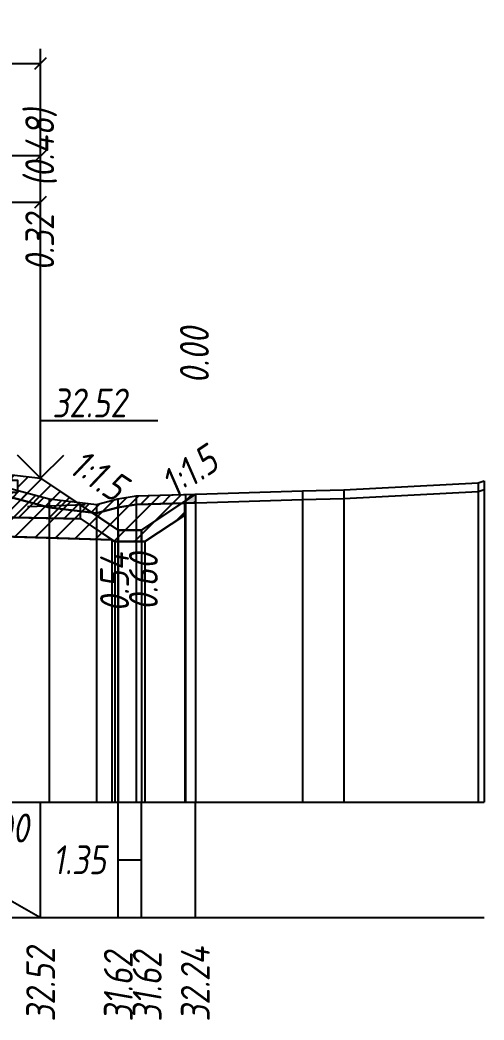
# Model space of a CAD drawing. Extents: x -717 to 1451, y -133302 to 233.
# Drawn here: x 275.1 to 315.3, y -109884.9 to -109798.3 of the extents above; entities that cross this region are included whole.
import ezdxf
from ezdxf.enums import TextEntityAlignment as Align

# ---------------------------------------------------------------- set-up
doc = ezdxf.new("R2010")
doc.units = 0
doc.linetypes.add('штриховая', pattern=[0.75, 0.5, -0.25])
for name, color, linetype in [('Интерполированный поперечник', 2, 'Continuous'), ('Код_514', 1, 'Continuous'), ('Контур_0', 7, 'Continuous'), ('Контур_2660', 7, 'Continuous'), ('Контур_2665', 7, 'Continuous'), ('Контур_508', 7, 'Continuous'), ('Контур_512', 7, 'Continuous'), ('Контур_513', 7, 'Continuous'), ('Красный поперечник', 1, 'Continuous'), ('Объём_2650', 7, 'Continuous'), ('Объём_2660', 7, 'Continuous'), ('Объём_2661', 7, 'Continuous'), ('Объём_2662', 7, 'Continuous'), ('Объём_2663', 7, 'Continuous'), ('Объём_2664', 7, 'Continuous'), ('Объём_2665', 7, 'Continuous'), ('Объём_2666', 7, 'Continuous'), ('Объём_2667', 7, 'Continuous'), ('Объём_2668', 7, 'Continuous'), ('Объём_2669', 7, 'Continuous'), ('Объём_2675', 7, 'Continuous'), ('Откосы', 7, 'Continuous'), ('Отметки покрытия', 7, 'Continuous'), ('Рабочие отметки', 7, 'Continuous'), ('Рабочие отметки доп.', 7, 'Continuous'), ('Таблица', 7, 'Continuous'), ('Уклоны проезжей части', 7, 'Continuous'), ('Черный поперечник', 3, 'Continuous')]:
    doc.layers.add(name, color=color, linetype=linetype)
for name, color, linetype, true_color in [('Контур_2540', 2, 'Continuous', 0xffff00), ('Контур_2562', 3, 'Continuous', 0x00ff00), ('Контур_2570', 7, 'Continuous', 0x80ff00), ('Контур_2583', 3, 'Continuous', 0x00ff00), ('Контур_2584', 3, 'Continuous', 0x00ff00), ('Контур_2736', 4, 'Continuous', 0x00ffff), ('Контур_2737', 4, 'Continuous', 0x00ffff), ('Контур_2738', 4, 'Continuous', 0x00ffff), ('Контур_2739', 4, 'Continuous', 0x00ffff), ('Контур_2741', 4, 'Continuous', 0x00ffff), ('Контур_2742', 4, 'Continuous', 0x00ffff), ('Контур_2743', 4, 'Continuous', 0x00ffff), ('Контур_2744', 7, 'Continuous', 0xa4ffff), ('Контур_2745', 7, 'Continuous', 0xa4ffff), ('Контур_2747', 4, 'Continuous', 0x00ffff), ('Контур_2748', 4, 'Continuous', 0x00ffff), ('Контур_2749', 4, 'Continuous', 0x00ffff), ('Контур_2750', 4, 'Continuous', 0x00ffff), ('Контур_2751', 4, 'Continuous', 0x00ffff), ('Контур_2752', 4, 'Continuous', 0x00ffff), ('Контур_402', 7, 'Continuous', 0xff6464), ('Контур_703', 4, 'Continuous', 0x00ffff), ('Контур_705', 4, 'Continuous', 0x00ffff), ('Контур_707', 4, 'Continuous', 0x00ffff), ('Контур_720', 131, 'Continuous', 0xaaffff), ('Объём_2540', 2, 'Continuous', 0xffff00), ('Объём_2562', 3, 'Continuous', 0x00ff00), ('Объём_2563', 7, 'Continuous', 0xff8000), ('Объём_2570', 7, 'Continuous', 0x80ff00), ('Объём_2583', 3, 'Continuous', 0x00ff00), ('Объём_2584', 3, 'Continuous', 0x00ff00), ('Объём_2594', 3, 'Continuous', 0x00ff00), ('Объём_2598', 3, 'Continuous', 0x00ff00), ('Объём_2600', 7, 'Continuous', 0x808000), ('Объём_2746', 2, 'Continuous', 0xffff00)]:
    doc.layers.add(name, color=color, linetype=linetype, true_color=true_color)
doc.styles.get("Standard").update_dxf_attribs({"font": 'txt', "height": 2.5})
doc.styles.add('М', font='romand.shx', dxfattribs={"width": 0.8, "oblique": 10, "height": 2.5})
doc.dimstyles.new('ISO-25', dxfattribs={"dimtxt": 2.5, "dimasz": 2.5, "dimexe": 1.25, "dimexo": 0.625, "dimtad": 1, "dimtxsty": 'Standard', "dimcen": 2.5, "dimadec": 0, "dimazin": 0, "dimtfac": 1, "dimtmove": 0, "dimatfit": 3, "dimfxl": 1, "dimarcsym": 0})

# ---------------------------------------------------------------- blocks, each defined once
blk = doc.blocks.new('_Oblique')
at = {"color": 0, "linetype": 'ByBlock', "lineweight": -2}
blk.add_line((-0.5, -0.5), (0.5, 0.5), dxfattribs=at)
blk = doc.blocks.new('*D3575')
at = {"color": 0, "lineweight": -2, "transparency": 16777216}
for p, q in [((259.378, -109837.47), (259.378, -109812.83)), ((276.878, -109837.42), (276.878, -109812.83)), ((259.378, -109814.08), (276.878, -109814.08))]:
    blk.add_line(p, q, dxfattribs=at)
at = {"layer": 'Defpoints', "color": 0, "transparency": 16777216}
for p in [(276.878, -109814.08), (259.378, -109838.095), (276.878, -109838.045)]:
    blk.add_point(p, dxfattribs=at)
at = {"color": 0, "lineweight": -2, "transparency": 16777216, "rotation": 180}
blk.add_blockref('_Oblique', (259.378, -109814.08), dxfattribs=at)
at = {"color": 0, "lineweight": -2, "transparency": 16777216}
blk.add_blockref('_Oblique', (276.878, -109814.08), dxfattribs=at)
at = {"color": 0, "transparency": 16777216, "insert": (268.128, -109811.967), "char_height": 2.5, "width": 9.58333, "attachment_point": 5, "style": 'М'}
blk.add_mtext('3,50', dxfattribs=at)
blk = doc.blocks.new('*D3580')
at = {"color": 0, "lineweight": -2, "transparency": 16777216}
for p, q in [((256.878, -109837.42), (256.878, -109808.83)), ((276.878, -109838.17), (276.878, -109808.83)), ((276.878, -109810.08), (256.878, -109810.08))]:
    blk.add_line(p, q, dxfattribs=at)
at = {"layer": 'Defpoints', "color": 0, "transparency": 16777216}
for p in [(256.878, -109810.08), (256.878, -109838.045), (276.878, -109838.795)]:
    blk.add_point(p, dxfattribs=at)
at = {"color": 0, "lineweight": -2, "transparency": 16777216, "rotation": 180}
blk.add_blockref('_Oblique', (256.878, -109810.08), dxfattribs=at)
at = {"color": 0, "lineweight": -2, "transparency": 16777216}
blk.add_blockref('_Oblique', (276.878, -109810.08), dxfattribs=at)
at = {"color": 0, "transparency": 16777216, "insert": (266.878, -109807.967), "char_height": 2.5, "width": 9.16667, "attachment_point": 5, "style": 'М'}
blk.add_mtext('4,00', dxfattribs=at)
blk = doc.blocks.new('*D3582')
at = {"color": 0, "lineweight": -2, "transparency": 16777216}
for p, q in [((112.878, -109838.37), (112.878, -109800.83)), ((276.878, -109838.17), (276.878, -109800.83)), ((112.878, -109802.08), (276.878, -109802.08))]:
    blk.add_line(p, q, dxfattribs=at)
at = {"layer": 'Defpoints', "color": 0, "transparency": 16777216}
for p in [(276.878, -109802.08), (276.878, -109838.795), (112.878, -109838.995)]:
    blk.add_point(p, dxfattribs=at)
at = {"color": 0, "lineweight": -2, "transparency": 16777216, "rotation": 180}
blk.add_blockref('_Oblique', (112.878, -109802.08), dxfattribs=at)
at = {"color": 0, "lineweight": -2, "transparency": 16777216}
blk.add_blockref('_Oblique', (276.878, -109802.08), dxfattribs=at)
at = {"color": 0, "transparency": 16777216, "insert": (194.878, -109799.967), "char_height": 2.5, "width": 12.08333, "attachment_point": 5, "style": 'М'}
blk.add_mtext('32,80', dxfattribs=at)

msp = doc.modelspace()

# ---------------------------------------------------------------- hatches: boundary and pattern name
at = {"layer": 'Объём_2563'}
h = msp.add_hatch(dxfattribs=at)
h.set_pattern_fill('ANSI31', color=256, scale=0.3)
h.paths.add_polyline_path([(137.959, -109841.481), (111.957, -109842.001), (112.878, -109838.932), (140.378, -109838.382), (140.378, -109840.532), (138.878, -109840.562)])
h.paths.add_polyline_path([(280.314, -109841.475), (280.354, -109841.502), (261.796, -109841.131), (260.878, -109840.212), (259.378, -109840.182), (259.378, -109840.032), (260.776, -109840.034), (260.777, -109839.034), (260.277, -109839.033), (260.277, -109838.219), (263.099, -109838.346), (263.099, -109838.967), (264.499, -109838.967), (264.499, -109838.427), (273.494, -109838.606), (273.494, -109839.173), (274.894, -109839.173), (274.894, -109838.173), (274.394, -109838.173), (274.394, -109837.673), (276.878, -109837.982), (280.314, -109840.274)])
at = {"layer": 'Объём_2570'}
h = msp.add_hatch(dxfattribs=at)
h.set_pattern_fill('ANSI31', color=256, scale=0.2)
h.paths.add_polyline_path([(146.419, -109839.899), (142.582, -109840.456), (137.613, -109841.856), (136.882, -109842.225), (135.085, -109844.452), (133.35, -109846.367), (129.853, -109844.125), (127.199, -109842.249), (111.459, -109834.69), (105, -109834.225), (105, -109833.475), (111.459, -109833.94), (127.199, -109841.499), (129.853, -109843.375), (133.35, -109845.617), (135.085, -109843.702), (136.882, -109841.475), (137.613, -109841.106), (142.582, -109839.706), (146.419, -109839.149)])
h.paths.add_polyline_path([(290.278, -109840.106), (285.142, -109840.246), (283.57, -109840.502), (281.711, -109840.996), (277.604, -109840.51), (273.964, -109839.534), (273.964, -109838.784), (277.604, -109839.76), (281.711, -109840.246), (283.57, -109839.752), (285.142, -109839.496), (290.278, -109839.356)])
at = {"layer": 'Объём_2600'}
h = msp.add_hatch(dxfattribs=at)
h.set_pattern_fill('ANSI31', color=6, scale=0.4)
h.paths.add_polyline_path([(289.358, -109841.171), (285.911, -109843.469), (283.305, -109843.469), (283.051, -109843.3), (259.378, -109842.59), (259.378, -109839.363), (263.69, -109839.446), (264.19, -109838.696), (270.837, -109838.58), (273.964, -109838.784), (273.964, -109839.534), (277.604, -109840.51), (281.711, -109840.996), (283.57, -109840.502), (285.142, -109840.246), (289.358, -109840.135)])
h = msp.add_hatch(dxfattribs=at)
h.set_pattern_fill('HONEY', color=5, scale=0.3)
h.paths.add_polyline_path([(129.853, -109844.125), (128.91, -109843.459), (136.06, -109843.244), (135.085, -109844.452), (133.35, -109846.367)])
h.paths.add_polyline_path([(289.358, -109839.969), (290.278, -109839.356), (290.278, -109840.106), (289.358, -109840.135)])

# ---------------------------------------------------------------- linework, layer by layer
at = {"layer": 'Интерполированный поперечник', "linetype": 'штриховая', "ltscale": 10, "flags": 128}
msp.add_lwpolyline([(133.347, -109845.598), (281.715, -109840.223)], dxfattribs=at)
at = {"layer": 'Код_514'}
for p, q in [((259.378, -109866), (276.878, -109876)), ((276.878, -109876), (276.878, -109866)), ((283.608, -109876), (283.608, -109866)), ((285.608, -109876), (285.608, -109866)), ((290.278, -109876), (290.278, -109866)), ((283.608, -109871), (285.608, -109871))]:
    msp.add_line(p, q, dxfattribs=at)
at = {"layer": 'Контур_0', "flags": 128}
for points in [[(276.878, -109837.982), (280.314, -109840.274), (280.314, -109840.274), (280.314, -109840.274), (280.314, -109840.274), (280.314, -109840.274), (280.314, -109840.274), (280.314, -109840.274), (280.314, -109840.274), (280.314, -109840.274), (280.314, -109840.274), (280.314, -109840.274), (280.314, -109840.274), (280.314, -109840.274), (280.314, -109840.274), (283.608, -109842.469)], [(276.878, -109837.982), (280.314, -109840.274), (280.314, -109840.274), (280.314, -109840.274), (280.314, -109840.274), (280.314, -109840.274), (280.314, -109840.274), (280.314, -109840.274), (280.314, -109840.274), (280.314, -109840.274), (280.314, -109840.274), (280.314, -109840.274), (280.314, -109840.274), (280.314, -109840.274), (280.314, -109840.274), (283.608, -109842.469), (285.608, -109842.469), (290.278, -109839.356), (290.278, -109839.356), (290.278, -109839.356), (290.278, -109839.356), (290.278, -109839.356), (290.278, -109839.356), (290.278, -109839.356), (290.278, -109839.356), (290.278, -109839.356), (290.278, -109839.356), (290.278, -109839.356), (290.278, -109839.356), (290.278, -109839.356)]]:
    msp.add_lwpolyline(points, dxfattribs=at)
at = {"layer": 'Контур_0', "color": 250, "flags": 128}
msp.add_lwpolyline([(259.378, -109840.182), (260.878, -109840.212), (261.796, -109841.131), (280.354, -109841.502)], dxfattribs=at)
at = {"layer": 'Контур_2540', "flags": 128}
msp.add_lwpolyline([(259.378, -109841.082), (280.354, -109841.502), (283.051, -109843.3), (259.378, -109842.59), (259.378, -109841.082), (259.378, -109841.082)], dxfattribs=at)
at = {"layer": 'Контур_2562', "flags": 128}
msp.add_lwpolyline([(276.878, -109837.982), (276.878, -109837.982), (276.878, -109837.982), (276.878, -109837.982), (276.878, -109837.982)], dxfattribs=at)
at = {"layer": 'Контур_2570', "flags": 128}
msp.add_lwpolyline([(176.629, -109839.083), (208.242, -109838.343), (208.628, -109838.351), (228.821, -109838.77), (263.69, -109839.446), (264.19, -109838.696), (270.837, -109838.58), (273.964, -109838.784), (273.964, -109839.534), (277.604, -109840.51), (281.711, -109840.996), (281.711, -109840.996), (283.57, -109840.502), (285.142, -109840.246), (289.433, -109840.133), (299.564, -109839.814), (303.147, -109839.72), (314.767, -109839.134), (315.278, -109838.957)], dxfattribs=at)
at = {"layer": 'Контур_2583', "flags": 128}
for points in [[(283.608, -109842.469), (280.314, -109840.274), (280.314, -109841.475), (283.305, -109843.469), (283.608, -109843.469), (283.608, -109842.469)], [(289.358, -109841.171), (289.358, -109839.969), (285.608, -109842.469), (285.608, -109843.469), (285.911, -109843.469), (289.358, -109841.171)]]:
    msp.add_lwpolyline(points, dxfattribs=at)
at = {"layer": 'Контур_2584', "flags": 128}
msp.add_lwpolyline([(283.608, -109842.469), (283.608, -109843.469), (285.608, -109843.469), (285.608, -109842.469), (283.608, -109842.469)], dxfattribs=at)
at = {"layer": 'Контур_2660', "flags": 128}
msp.add_lwpolyline([(259.378, -109842.59), (283.051, -109843.3)], dxfattribs=at)
at = {"layer": 'Контур_2665', "flags": 128}
msp.add_lwpolyline([(276.878, -109837.982), (276.878, -109837.982)], dxfattribs=at)
at = {"layer": 'Контур_2736', "flags": 128}
for points in [[(276.878, -109837.982), (280.314, -109840.274)], [(280.314, -109840.274), (283.608, -109842.469)]]:
    msp.add_lwpolyline(points, dxfattribs=at)
at = {"layer": 'Контур_2737', "flags": 128}
msp.add_lwpolyline([(280.314, -109840.274), (280.314, -109840.274)], dxfattribs=at)
at = {"layer": 'Контур_2738', "flags": 128}
msp.add_lwpolyline([(280.314, -109840.274), (280.314, -109840.274)], dxfattribs=at)
at = {"layer": 'Контур_2739', "flags": 128}
msp.add_lwpolyline([(280.314, -109840.274), (280.314, -109840.274)], dxfattribs=at)
at = {"layer": 'Контур_2741', "flags": 128}
msp.add_lwpolyline([(290.278, -109839.356), (290.278, -109839.356)], dxfattribs=at)
at = {"layer": 'Контур_2742', "flags": 128}
msp.add_lwpolyline([(290.278, -109839.356), (290.278, -109839.356)], dxfattribs=at)
at = {"layer": 'Контур_2743', "flags": 128}
msp.add_lwpolyline([(290.278, -109839.356), (290.278, -109839.356)], dxfattribs=at)
at = {"layer": 'Контур_2744', "flags": 128}
msp.add_lwpolyline([(290.278, -109839.356), (290.278, -109839.356)], dxfattribs=at)
msp.add_lwpolyline([(290.278, -109839.356), (290.278, -109839.356)], dxfattribs=at)
msp.add_lwpolyline([(290.278, -109839.356), (290.278, -109839.356)], dxfattribs=at)
msp.add_lwpolyline([(290.278, -109839.356), (290.278, -109839.356)], dxfattribs=at)
msp.add_lwpolyline([(290.278, -109839.356), (290.278, -109839.356)], dxfattribs=at)
msp.add_lwpolyline([(290.278, -109839.356), (290.278, -109839.356)], dxfattribs=at)
at = {"layer": 'Контур_2745', "flags": 128}
msp.add_lwpolyline([(280.314, -109840.274), (280.314, -109840.274)], dxfattribs=at)
msp.add_lwpolyline([(280.314, -109840.274), (280.314, -109840.274)], dxfattribs=at)
msp.add_lwpolyline([(280.314, -109840.274), (280.314, -109840.274)], dxfattribs=at)
msp.add_lwpolyline([(280.314, -109840.274), (280.314, -109840.274)], dxfattribs=at)
msp.add_lwpolyline([(280.314, -109840.274), (280.314, -109840.274)], dxfattribs=at)
msp.add_lwpolyline([(280.314, -109840.274), (280.314, -109840.274)], dxfattribs=at)
at = {"layer": 'Контур_2747', "flags": 128}
msp.add_lwpolyline([(280.314, -109840.274), (280.314, -109840.274)], dxfattribs=at)
at = {"layer": 'Контур_2748', "flags": 128}
msp.add_lwpolyline([(280.314, -109840.274), (280.314, -109840.274)], dxfattribs=at)
at = {"layer": 'Контур_2749', "flags": 128}
msp.add_lwpolyline([(280.314, -109840.274), (280.314, -109840.274)], dxfattribs=at)
at = {"layer": 'Контур_2750', "flags": 128}
msp.add_lwpolyline([(290.278, -109839.356), (290.278, -109839.356)], dxfattribs=at)
at = {"layer": 'Контур_2751', "flags": 128}
msp.add_lwpolyline([(290.278, -109839.356), (290.278, -109839.356)], dxfattribs=at)
at = {"layer": 'Контур_2752', "flags": 128}
msp.add_lwpolyline([(290.278, -109839.356), (290.278, -109839.356)], dxfattribs=at)
at = {"layer": 'Контур_402', "flags": 128}
msp.add_lwpolyline([(111.507, -109843.981), (158.652, -109842.567), (158.652, -109840.167), (208.628, -109839.167), (259.378, -109840.182), (259.378, -109842.59), (283.051, -109843.3)], dxfattribs=at)
at = {"layer": 'Контур_508', "flags": 128}
msp.add_lwpolyline([(105, -109833.475), (108.007, -109843.5), (108.007, -109846.98), (108.013, -109847), (108.757, -109847), (110.757, -109847), (111.501, -109847), (111.507, -109846.98), (111.507, -109843.981), (158.652, -109842.567), (158.652, -109840.167), (208.628, -109839.167), (259.378, -109840.182), (259.378, -109842.59), (283.051, -109843.3), (283.305, -109843.469), (283.608, -109843.469), (285.608, -109843.469), (285.911, -109843.469), (289.358, -109841.171), (289.358, -109839.969), (290.278, -109839.356)], dxfattribs=at)
at = {"layer": 'Контур_512', "flags": 128}
msp.add_lwpolyline([(259.378, -109842.59), (283.051, -109843.3), (283.305, -109843.469), (283.608, -109843.469), (285.608, -109843.469), (285.911, -109843.469), (289.358, -109841.171), (289.358, -109839.969), (290.278, -109839.356)], dxfattribs=at)
at = {"layer": 'Контур_513', "flags": 128}
msp.add_lwpolyline([(105, -109833.475), (108.007, -109843.5), (108.007, -109846.98), (108.013, -109847), (108.757, -109847), (110.757, -109847), (111.501, -109847), (111.507, -109846.98), (111.507, -109843.981), (158.652, -109842.567), (158.652, -109840.167), (208.628, -109839.167), (259.378, -109840.182), (259.378, -109842.59), (283.051, -109843.3), (283.305, -109843.469), (283.608, -109843.469), (285.608, -109843.469), (285.911, -109843.469), (289.358, -109841.171), (289.358, -109839.969), (290.278, -109839.356)], dxfattribs=at)
at = {"layer": 'Контур_703', "flags": 128}
msp.add_lwpolyline([(276.878, -109837.982), (280.314, -109840.274)], dxfattribs=at)
at = {"layer": 'Контур_705', "flags": 128}
msp.add_lwpolyline([(280.314, -109840.274), (280.314, -109840.274)], dxfattribs=at)
at = {"layer": 'Контур_707', "flags": 128}
msp.add_lwpolyline([(285.608, -109842.469), (290.278, -109839.356)], dxfattribs=at)
at = {"layer": 'Контур_720', "flags": 128}
msp.add_lwpolyline([(283.608, -109842.469), (285.608, -109842.469)], dxfattribs=at)
at = {"layer": 'Красный поперечник'}
for p, q in [((276.878, -109837.982), (283.608, -109842.469)), ((285.608, -109842.469), (290.278, -109839.356)), ((290.278, -109839.356), (290.278, -109866)), ((289.358, -109839.969), (289.358, -109866)), ((289.358, -109841.171), (289.358, -109866)), ((283.608, -109842.469), (285.608, -109842.469)), ((283.051, -109843.3), (283.051, -109866)), ((283.305, -109843.469), (283.305, -109866)), ((283.608, -109843.469), (283.608, -109866)), ((285.608, -109843.469), (285.608, -109866)), ((285.911, -109843.469), (285.911, -109866))]:
    msp.add_line(p, q, dxfattribs=at)
at = {"layer": 'Объём_2540', "flags": 128}
msp.add_lwpolyline([(259.378, -109841.082), (280.354, -109841.502), (283.051, -109843.3), (259.378, -109842.59), (259.378, -109841.082), (259.378, -109841.082)], dxfattribs=at)
at = {"layer": 'Объём_2562', "flags": 128}
msp.add_lwpolyline([(276.878, -109837.982), (276.878, -109837.982), (276.878, -109837.982), (276.878, -109837.982), (276.878, -109837.982)], dxfattribs=at)
at = {"layer": 'Объём_2563', "color": 250, "flags": 128}
msp.add_lwpolyline([(280.314, -109841.475), (280.354, -109841.502), (261.796, -109841.131), (260.878, -109840.212), (259.378, -109840.182), (259.378, -109840.032), (260.776, -109840.034), (260.777, -109839.034), (260.277, -109839.033), (260.277, -109838.219), (263.099, -109838.346), (263.099, -109838.967), (264.499, -109838.967), (264.499, -109838.427), (273.494, -109838.606), (273.494, -109839.173), (274.894, -109839.173), (274.894, -109838.173), (274.394, -109838.173), (274.394, -109837.673), (276.878, -109837.982), (280.314, -109840.274), (280.314, -109841.475), (280.314, -109841.475)], dxfattribs=at)
at = {"layer": 'Объём_2570', "flags": 128}
msp.add_lwpolyline([(290.278, -109840.106), (285.142, -109840.246), (283.57, -109840.502), (281.711, -109840.996), (277.604, -109840.51), (273.964, -109839.534), (273.964, -109838.784), (277.604, -109839.76), (281.711, -109840.246), (283.57, -109839.752), (285.142, -109839.496), (290.278, -109839.356), (290.278, -109840.106), (290.278, -109840.106)], dxfattribs=at)
at = {"layer": 'Объём_2583', "flags": 128}
for points in [[(283.608, -109842.469), (280.314, -109840.274), (280.314, -109841.475), (283.305, -109843.469), (283.608, -109843.469), (283.608, -109842.469)], [(289.358, -109841.171), (289.358, -109839.969), (285.608, -109842.469), (285.608, -109843.469), (285.911, -109843.469), (289.358, -109841.171)]]:
    msp.add_lwpolyline(points, dxfattribs=at)
at = {"layer": 'Объём_2584', "flags": 128}
msp.add_lwpolyline([(283.608, -109842.469), (283.608, -109843.469), (285.608, -109843.469), (285.608, -109842.469), (283.608, -109842.469)], dxfattribs=at)
at = {"layer": 'Объём_2594', "flags": 128}
for points in [[(280.314, -109840.274), (283.608, -109842.469)], [(285.608, -109842.469), (289.358, -109839.969)]]:
    msp.add_lwpolyline(points, dxfattribs=at)
at = {"layer": 'Объём_2598', "flags": 128}
msp.add_lwpolyline([(283.608, -109842.469), (285.608, -109842.469)], dxfattribs=at)
at = {"layer": 'Объём_2600', "color": 5, "flags": 128}
msp.add_lwpolyline([(289.358, -109839.969), (290.278, -109839.356), (290.278, -109840.106), (289.358, -109840.135), (289.358, -109839.969), (289.358, -109839.969)], dxfattribs=at)
at = {"layer": 'Объём_2650', "color": 6, "flags": 128}
msp.add_lwpolyline([(289.358, -109841.171), (285.911, -109843.469), (283.305, -109843.469), (283.051, -109843.3), (259.378, -109842.59), (259.378, -109839.363), (263.69, -109839.446), (264.19, -109838.696), (270.837, -109838.58), (273.964, -109838.784), (273.964, -109839.534), (277.604, -109840.51), (281.711, -109840.996), (283.57, -109840.502), (285.142, -109840.246), (289.358, -109840.135), (289.358, -109841.171), (289.358, -109841.171)], dxfattribs=at)
at = {"layer": 'Объём_2660', "flags": 128}
msp.add_lwpolyline([(259.378, -109842.59), (283.051, -109843.3)], dxfattribs=at)
at = {"layer": 'Объём_2661', "flags": 128}
msp.add_lwpolyline([(276.878, -109837.982), (280.314, -109840.274), (283.608, -109842.469)], dxfattribs=at)
at = {"layer": 'Объём_2662', "flags": 128}
msp.add_lwpolyline([(285.608, -109842.469), (290.278, -109839.356)], dxfattribs=at)
at = {"layer": 'Объём_2663', "flags": 128}
msp.add_lwpolyline([(283.608, -109842.469), (285.608, -109842.469)], dxfattribs=at)
at = {"layer": 'Объём_2664', "flags": 128}
msp.add_lwpolyline([(283.608, -109842.469), (285.608, -109842.469)], dxfattribs=at)
at = {"layer": 'Объём_2665', "flags": 128}
msp.add_lwpolyline([(276.878, -109837.982), (276.878, -109837.982)], dxfattribs=at)
at = {"layer": 'Объём_2666', "flags": 128}
for points in [[(276.878, -109837.982), (280.314, -109840.274)], [(280.314, -109840.274), (283.608, -109842.469)]]:
    msp.add_lwpolyline(points, dxfattribs=at)
at = {"layer": 'Объём_2667', "flags": 128}
for points in [[(290.278, -109839.356), (290.278, -109839.356)], [(280.314, -109840.274), (280.314, -109840.274)]]:
    msp.add_lwpolyline(points, dxfattribs=at)
at = {"layer": 'Объём_2668', "flags": 128}
for points in [[(290.278, -109839.356), (290.278, -109839.356)], [(280.314, -109840.274), (280.314, -109840.274)]]:
    msp.add_lwpolyline(points, dxfattribs=at)
at = {"layer": 'Объём_2669', "flags": 128}
for points in [[(290.278, -109839.356), (290.278, -109839.356)], [(280.314, -109840.274), (280.314, -109840.274)]]:
    msp.add_lwpolyline(points, dxfattribs=at)
at = {"layer": 'Объём_2675', "flags": 128}
for points in [[(290.278, -109839.356), (290.278, -109839.356)], [(290.278, -109839.356), (290.278, -109839.356)], [(290.278, -109839.356), (290.278, -109839.356)], [(290.278, -109839.356), (290.278, -109839.356)], [(290.278, -109839.356), (290.278, -109839.356)], [(290.278, -109839.356), (290.278, -109839.356)], [(280.314, -109840.274), (280.314, -109840.274)], [(280.314, -109840.274), (280.314, -109840.274)], [(280.314, -109840.274), (280.314, -109840.274)], [(280.314, -109840.274), (280.314, -109840.274)], [(280.314, -109840.274), (280.314, -109840.274)], [(280.314, -109840.274), (280.314, -109840.274)]]:
    msp.add_lwpolyline(points, dxfattribs=at)
at = {"layer": 'Объём_2746', "flags": 128}
msp.add_lwpolyline([(289.358, -109841.171), (285.911, -109843.469), (283.305, -109843.469), (283.051, -109843.3), (263.69, -109842.719), (263.69, -109839.446), (264.19, -109838.696), (270.837, -109838.58), (273.964, -109838.784), (273.964, -109839.534), (277.604, -109840.51), (281.33, -109840.951), (283.608, -109842.469), (285.608, -109842.469), (289.1, -109840.142), (289.358, -109840.135), (289.358, -109841.171), (289.358, -109841.171)], dxfattribs=at)
at = {"layer": 'Отметки покрытия', "color": 1}
for p, q in [((276.878, -109837.982), (276.878, -109832.982)), ((276.878, -109832.982), (287.041, -109832.982)), ((276.878, -109837.982), (274.878, -109835.982)), ((276.878, -109837.982), (278.878, -109835.982))]:
    msp.add_line(p, q, dxfattribs=at)
at = {"layer": 'Таблица'}
for p, q in [((80, -109866), (315.278, -109866)), ((80, -109876), (315.278, -109876))]:
    msp.add_line(p, q, dxfattribs=at)
at = {"layer": 'Черный поперечник', "color": 7}
for p, q in [((314.767, -109838.384), (314.767, -109866)), ((315.278, -109838.207), (315.278, -109866)), ((285.142, -109839.496), (285.142, -109866)), ((289.433, -109839.383), (289.433, -109866)), ((299.564, -109839.064), (299.564, -109866)), ((303.147, -109838.97), (303.147, -109866)), ((277.604, -109839.76), (277.604, -109866)), ((281.711, -109840.246), (281.711, -109866)), ((283.57, -109839.752), (283.57, -109866))]:
    msp.add_line(p, q, dxfattribs=at)
at = {"layer": 'Черный поперечник', "flags": 128}
msp.add_lwpolyline([(176.629, -109839.083), (208.242, -109838.343), (208.628, -109838.351), (228.821, -109838.77), (263.69, -109839.446), (264.19, -109838.696), (270.837, -109838.58), (273.964, -109838.784), (277.604, -109839.76), (281.711, -109840.246), (283.57, -109839.752), (285.142, -109839.496), (289.433, -109839.383), (299.564, -109839.064), (303.147, -109838.97), (314.767, -109838.384), (315.278, -109838.207)], dxfattribs=at)

# ---------------------------------------------------------------- texts
at = {"layer": 'Код_514', "style": 'М', "oblique": 10, "width": 0.8}
msp.add_text('40.00', height=2.5, dxfattribs=at).set_placement((275.878, -109867), align=Align.TOP_RIGHT)
msp.add_text('1.35', height=2.5, dxfattribs=at).set_placement((280.243, -109871), align=Align.MIDDLE_CENTER)
for s, p in [('32.52', (276.878, -109885.014)), ('32.24', (290.278, -109885.014)), ('31.62', (283.608, -109885.014)), ('31.62', (286.108, -109885.014))]:
    msp.add_text(s, height=2.5, rotation=90, dxfattribs=at).set_placement(p, align=Align.MIDDLE_LEFT)
at = {"layer": 'Откосы', "color": 1, "style": 'М', "oblique": 10, "width": 0.8}
for rotation, p in [(33.69007, (290.89, -109839.049)), (326.30994, (280.797, -109839.394))]:
    msp.add_text('1:1.5', height=2.5, rotation=rotation, dxfattribs=at).set_placement(p, align=Align.BOTTOM_CENTER)
at = {"layer": 'Отметки покрытия', "color": 1, "style": 'М', "oblique": 10, "width": 0.8}
msp.add_text('32.52', height=2.5, dxfattribs=at).set_placement((277.878, -109833.467), align=Align.BOTTOM_LEFT)
at = {"layer": 'Рабочие отметки', "color": 1, "style": 'М', "oblique": 10, "width": 0.8}
for s, p in [('0.32', (276.8, -109820.032)), ('0.00', (290.199, -109829.787))]:
    msp.add_text(s, height=2.5, rotation=90, dxfattribs=at).set_placement(p, align=Align.MIDDLE_LEFT)
for s, p in [('0.54', (283.28, -109844.418)), ('0.60', (285.78, -109844.418))]:
    msp.add_text(s, height=2.5, rotation=90, dxfattribs=at).set_placement(p, align=Align.MIDDLE_RIGHT)
at = {"layer": 'Рабочие отметки доп.', "color": 1, "style": 'М', "oblique": 10, "width": 0.8}
msp.add_text('(0.48)', height=2.5, rotation=90, dxfattribs=at).set_placement((276.8, -109812.732), align=Align.MIDDLE_LEFT)
at = {"layer": 'Уклоны проезжей части', "color": 1, "style": 'М', "oblique": 10, "width": 0.8}
for rotation, p in [(33.69007, (290.89, -109839.049)), (326.30994, (280.797, -109839.394))]:
    msp.add_text('1:1.5', height=2.5, rotation=rotation, dxfattribs=at).set_placement(p, align=Align.BOTTOM_CENTER)

# ---------------------------------------------------------------- dimensions: what is measured, and where the dimension line sits
at = {"color": 5}
for base, p1, p2, picture, middle in [((276.878, -109802.08), (112.878, -109838.995), (276.878, -109838.795), '*D3582', (194.878, -109799.967)), ((276.878, -109814.08), (259.378, -109838.095), (276.878, -109838.045), '*D3575', (268.128, -109811.967))]:
    dim = msp.add_linear_dim(base=base, p1=p1, p2=p2, angle=180, dimstyle='ISO-25', override={"dimasz": 1, "dimlfac": 0.2, "dimzin": 0, "dimtxsty": 'М', "dimblk1": 'Oblique', "dimblk2": 'Oblique', "dimsah": 1}, dxfattribs=at)
    dim.commit()
    dim.dimension.update_dxf_attribs({"geometry": picture, "text_midpoint": middle})
dim = msp.add_linear_dim(base=(256.878, -109810.08), p1=(276.878, -109838.795), p2=(256.878, -109838.045), dimstyle='ISO-25', override={"dimasz": 1, "dimlfac": 0.2, "dimzin": 0, "dimtxsty": 'М', "dimblk1": 'Oblique', "dimblk2": 'Oblique', "dimsah": 1}, dxfattribs=at)
dim.commit()
dim.dimension.update_dxf_attribs({"geometry": '*D3580', "text_midpoint": (266.878, -109807.967)})

doc.saveas('drawing.dxf')
